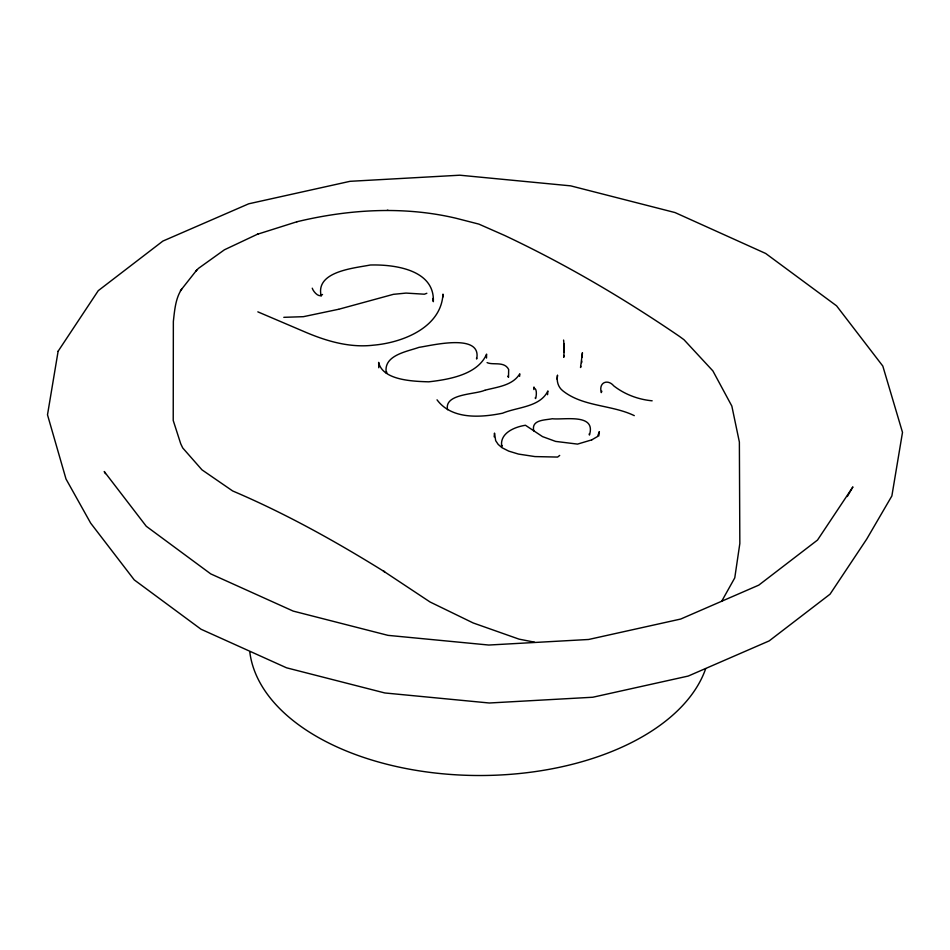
<?xml version="1.0" encoding="UTF-8"?>
<svg xmlns="http://www.w3.org/2000/svg" width="950" height="950" viewBox="0 0 950 950"><rect width="100%" height="100%" fill="white"/><g stroke="black" fill="none" stroke-linecap="round" stroke-linejoin="round"><path stroke-width="1.43" d="M447.581 409.723C443.864 393.502 475.321 394.654 484.809 390.248M486.519 358.043L486.602 354.124C477.767 374.739 448.733 379.537 428.688 381.829C413.606 381.33 382.624 380.522 378.658 362.389L378.765 367.745M563.813 355.49L563.766 357.307L564.312 347.854L563.599 340.064M519.614 376.343L519.781 373.801C512.691 385.581 497.361 386.959 485.272 390.153M533.817 389.559L533.971 387.018L534.209 388.241C538.317 388.942 535.242 402.301 535.337 397.563M582.112 357.319L582.409 352.759L580.545 367.508L580.83 366.272M557.508 375.25C556.474 381.057 558.006 387.042 562.804 390.794C582.896 406.861 611.729 404.688 634.291 415.637M494.178 436.869L494.499 433.105L495.674 440.657L498.168 444.386L501.98 447.699L508.713 451.108L518.462 454.076L534.957 456.582L557.614 457.069L559.692 455.43M533.793 430.956C530.919 419.52 545.264 420.209 552.283 418.748C564.039 420.102 596.422 413.024 589.416 435.053L589.285 433.734M547.556 394.701L547.889 390.937C540.158 407.229 517.382 406.98 502.645 413.191C480.902 417.608 451.713 419.769 437.036 399.831M557.163 379.299L557.484 375.428M581.863 361.142L581.685 362.615M598.773 435.991L599.355 431.609L597.538 436.513L591.755 439.862M322.537 294.5C319.081 298.526 313.251 291.567 312.253 288.194M502.027 445.407L501.766 446.642C499.32 433.069 514.793 426.918 525.445 425.267L542.509 436.608L555.619 441.406L577.553 444.101L591.743 439.874M386.876 372.151L386.401 373.303C382.66 355.205 407.17 351.619 419.009 347.344C431.193 345.646 482.137 332.595 476.662 359.029L476.532 357.96M721.632 601.362L734.766 577.873L739.836 543.519L739.373 442.047L731.844 406.077L712.892 370.916L683.976 339.708L679.535 336.454C623.865 298.407 565.571 264.171 504.545 235.422L478.848 224.105L455.786 218.191C403.631 205.912 348.876 209.273 297.065 221.718L296.827 221.789M181.711 289.109C175.453 298.359 174.598 310.603 173.351 321.468L173.221 420.47L180.726 443.781L182.709 447.925L201.982 469.846L232.667 490.96C285.546 513.475 335.896 541.512 384.655 571.841L383.444 571.092L430.077 602.003L473.159 622.951L519.021 639.136L534.506 642.164M847.293 496.517L852.898 486.899L817.511 540.063L758.777 585.141L680.711 619.044L588.62 639.481L488.787 645.038L388.016 635.36L293.17 611.087L210.722 573.883L146.276 526.276L104.239 471.521L105.426 473.646M601.861 391.198L601.291 392.599C598.417 382.09 607.929 378.824 613.759 385.878C624.756 394.452 638.305 399.511 652.151 400.805M195.89 271.142L198.372 268.446L224.449 249.779L257.308 234.294L297.065 221.718M180.417 290.759L197.03 269.693M426.835 293.289L424.377 294.203L406.054 293.087L393.395 294.334L338.984 309.189M257.308 234.294L258.115 234.044M338.58 309.284L303.394 316.683L283.801 317.324M387.22 210.294L387.968 210.247M507.787 376.2L508.511 377.316L508.666 369.479C504.391 360.964 493.05 365.429 487.077 362.615M257.842 311.849L306.244 332.5C327.441 341.43 350.289 347.949 373.528 345.171C402.527 342.653 441.192 327.631 442.973 294.12L443.139 296.851M432.689 298.502L433.331 301.673C434.827 269.622 394.298 264.326 370.262 265.014C354.433 268.185 315.079 271.237 321.195 296.032M705.696 668.622A230.494 133.071 0 0 1 465.049 775.248A230.494 133.071 0 0 1 249.779 651.854M564.134 344.197L563.813 352.177L564.134 344.197M58.128 351.227L47.5 414.806L66.001 478.99L90.666 523.129L134.247 579.892L201.044 629.244L286.52 667.803L384.833 692.966L489.286 703L592.776 697.241L688.239 676.056L769.168 640.906L830.039 594.189L866.732 539.077L891.872 495.947L902.5 432.369L882.811 366.059L836.57 305.829L765.688 253.472L674.999 212.551L570.677 185.856L459.836 175.204L350.027 181.319L248.734 203.799L162.866 241.086L98.266 290.664L58.128 351.227"/></g></svg>
